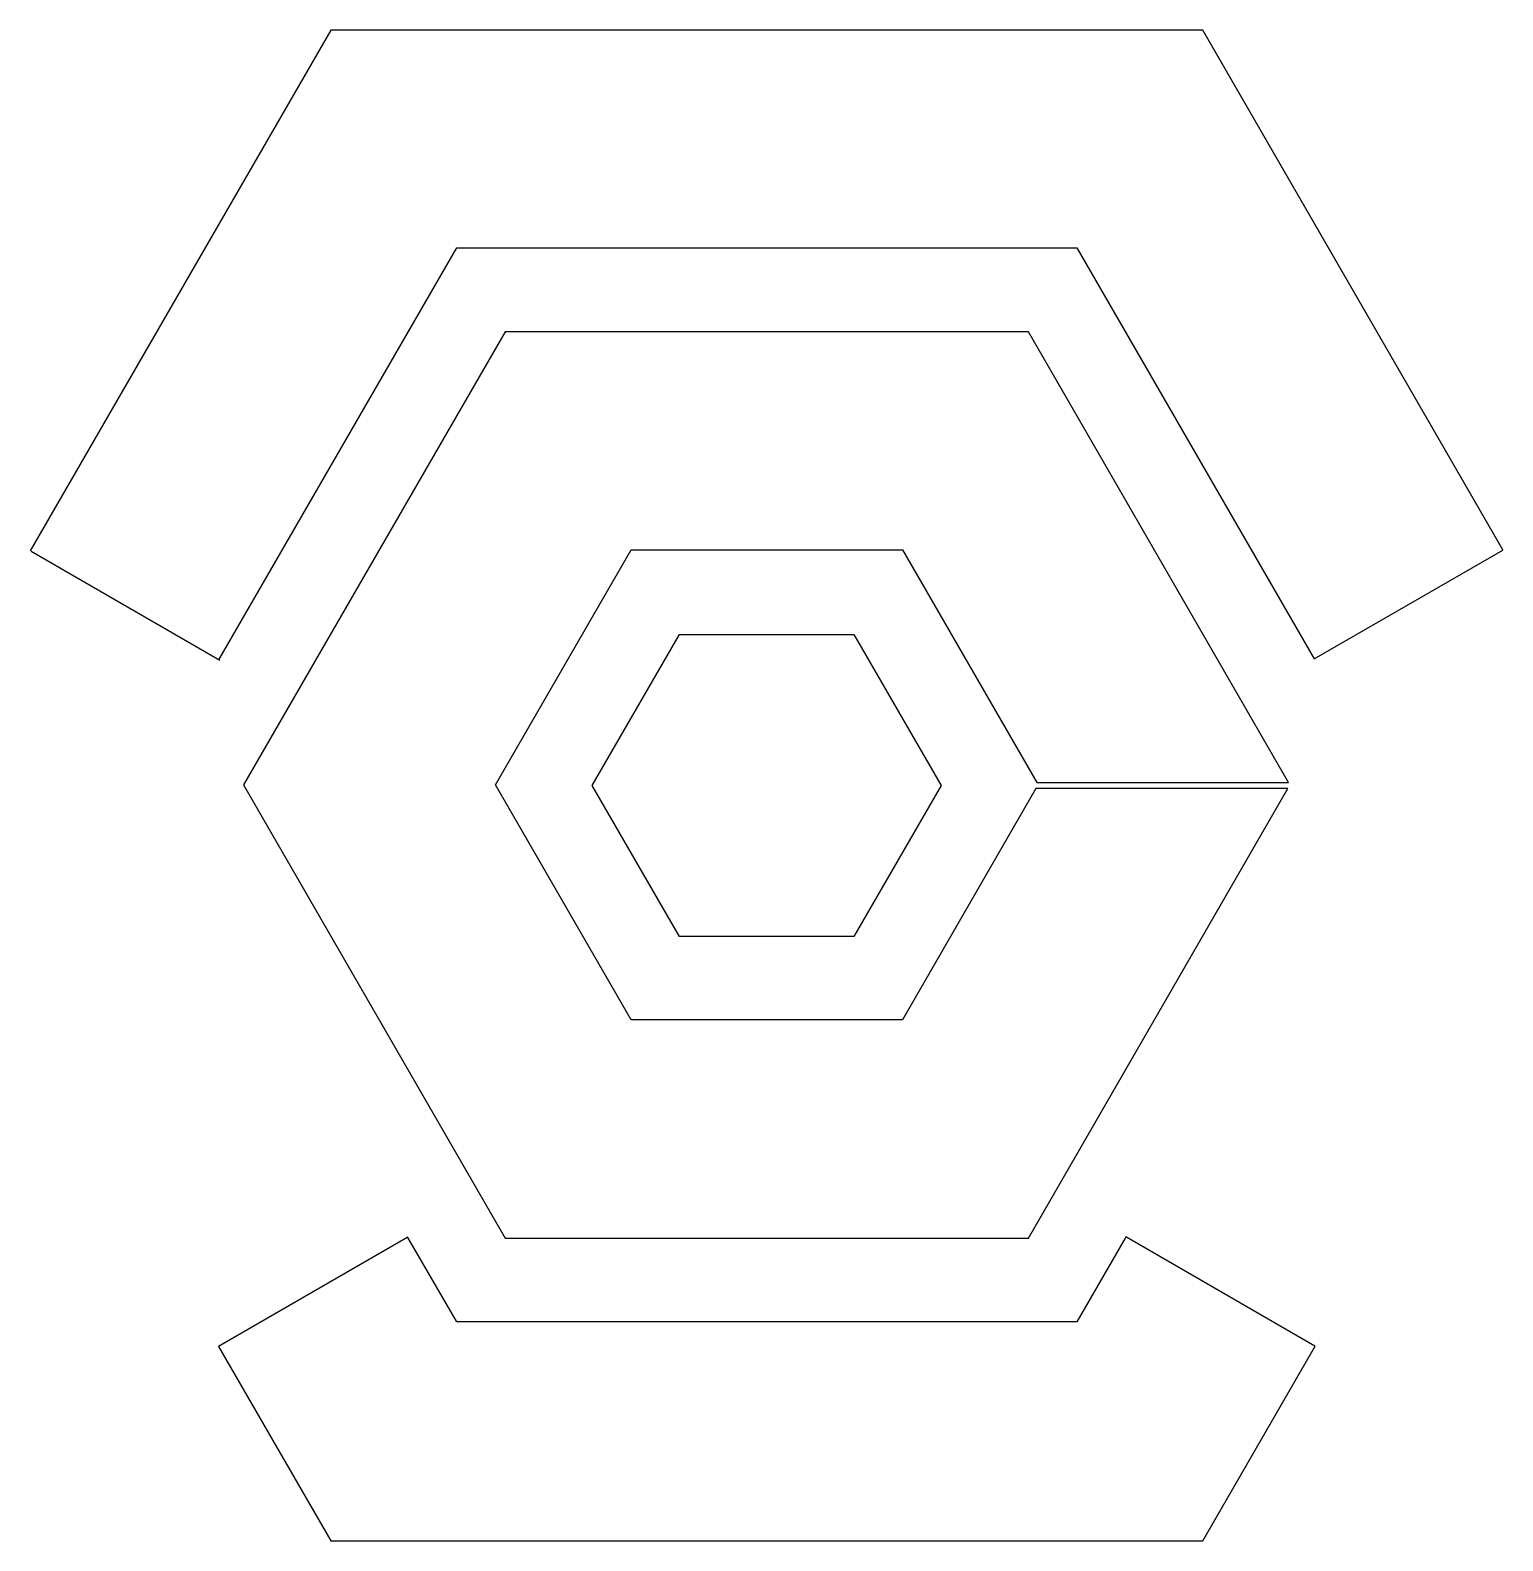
# Model space of a CAD drawing. Extents: x 2.7 to 21.7, y -20.6 to -1.1.
import ezdxf

# ---------------------------------------------------------------- set-up
doc = ezdxf.new("R2010")
doc.units = 0
doc.layers.add('LAYER_1', color=7, linetype='CONTINUOUS')

msp = doc.modelspace()

# ---------------------------------------------------------------- linework, layer by layer
at = {"layer": 'LAYER_1', "color": 250}
for points in [[(2.75, -7.869), (5.184, -9.274), (5.171, -9.267), (8.239, -3.953), (16.239, -3.953), (19.301, -9.257), (21.735, -7.852), (21.734, -7.85), (17.864, -1.147), (6.614, -1.147), (2.737, -7.861)], [(15.712, -10.927), (13.989, -13.912), (10.489, -13.912), (8.739, -10.881), (10.489, -7.85), (13.989, -7.85), (15.722, -10.852), (18.972, -10.852), (15.614, -5.036), (8.864, -5.036), (5.489, -10.881), (8.864, -16.727), (15.614, -16.727), (18.962, -10.927), (15.712, -10.927)], [(11.114, -8.941), (13.364, -8.941), (14.489, -10.89), (13.364, -12.838), (11.114, -12.838), (9.989, -10.89), (11.114, -8.941)], [(16.864, -16.727), (16.239, -17.81), (8.239, -17.81), (7.609, -16.719), (7.609, -16.718), (5.168, -18.128), (5.168, -18.128), (6.614, -20.632), (17.864, -20.632), (19.313, -18.122), (19.311, -18.121), (16.872, -16.713), (16.864, -16.727)]]:
    msp.add_lwpolyline(points, dxfattribs=at)

doc.saveas('drawing.dxf')
